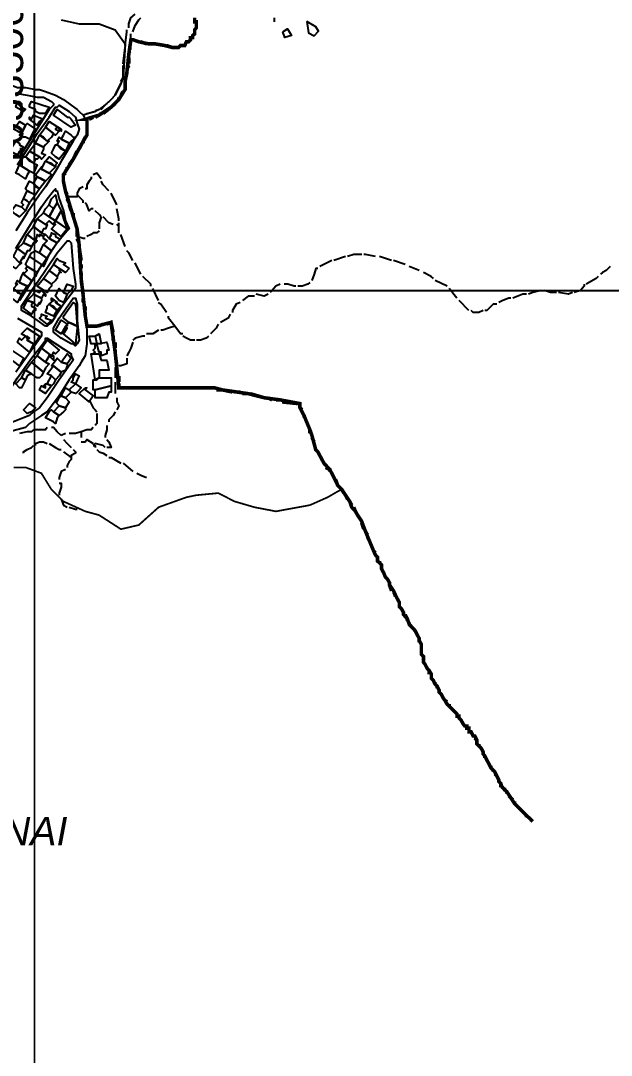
# Model space of a CAD drawing. Header units: millimetres. Extents: x -3588 to 75209, y -3737 to 38254.
# Drawn here: x 28338 to 28741, y 4636 to 5341 of the extents above; entities that cross this region are included whole.
import ezdxf

# ---------------------------------------------------------------- set-up
doc = ezdxf.new("R2010")
doc.units = ezdxf.units.MM
doc.layers.add('P', color=253, linetype='Continuous')
doc.layers.add('T', color=7, linetype='Continuous')

msp = doc.modelspace()

# ---------------------------------------------------------------- linework, layer by layer
msp.add_lwpolyline([(27993.054, 5972.044), (29582.265, 5972.044), (29582.265, 5157.048), (27993.054, 5157.048)], close=True)
at = {"color": 254}
for points in [[(28516.861, 5333.375), (28520.164, 5335.399), (28522.791, 5330.975), (28518.212, 5329.55), (28516.861, 5333.375)], [(28533.19, 5340.415), (28534.324, 5332.633), (28538.331, 5330.593), (28541.205, 5333.918), (28539.466, 5336.789), (28533.19, 5340.415)]]:
    msp.add_lwpolyline(points, dxfattribs=at)
at = {"layer": 'P'}
for points, const_width in [([(28348.83, -458.979), (28346.929, 8539.645)], 1.2), ([(28411.982, 5315.912), (28411.982, 5311.671)], 2.417), ([(28411.982, 5310.551), (28410.558, 5307.734)], 2.417), ([(28410.558, 5304.901), (28409.437, 5299.54), (28409.437, 5295.587)], 2.417), ([(28408.029, 5292.771), (28406.605, 5290.226)], 2.417), ([(28402.652, 5284.577), (28399.835, 5282.032), (28394.474, 5277.807)], 2.417), ([(28405.196, 5288.818), (28405.196, 5287.409), (28403.788, 5285.985)], 2.417), ([(28393.065, 5277.807), (28391.657, 5276.671), (28389.113, 5275.263)], 2.417), ([(28383.463, 5273.854), (28383.463, 5268.493), (28383.463, 5265.66), (28383.463, 5263.132)], 2.417), ([(28387.704, 5275.263), (28384.872, 5273.854)], 2.417), ([(28379.51, 5256.346), (28378.102, 5253.529)], 2.417), ([(28382.327, 5261.707), (28380.919, 5258.891), (28380.919, 5257.482)], 2.417), ([(28376.694, 5252.121), (28374.149, 5246.76), (28371.332, 5242.807)], 2.417), ([(28368.788, 5237.158), (28367.38, 5236.021), (28367.38, 5233.205)], 2.417), ([(28369.908, 5241.383), (28369.908, 5239.974), (28368.788, 5238.566)], 2.417), ([(28367.38, 5231.796), (28368.788, 5225.011), (28369.908, 5222.482)], 2.417), ([(28369.908, 5219.65), (28371.332, 5216.833)], 2.417), ([(28371.332, 5215.697), (28372.741, 5211.472)], 2.417), ([(28374.149, 5210.047), (28374.149, 5207.519), (28376.694, 5199.325)], 2.417), ([(28376.694, 5197.917), (28376.694, 5193.964)], 2.417), ([(28376.694, 5192.555), (28378.102, 5189.723)], 2.417), ([(28378.102, 5187.194), (28379.51, 5177.592)], 2.417), ([(28379.51, 5175.047), (28379.51, 5172.231)], 2.417), ([(28379.51, 5169.398), (28379.51, 5166.869)], 2.417), ([(28379.51, 5164.037), (28380.919, 5154.723)], 2.417), ([(28380.919, 5151.906), (28380.919, 5149.073)], 2.417), ([(28382.327, 5146.545), (28382.327, 5143.712)], 2.417), ([(28382.327, 5142.304), (28382.327, 5139.759), (28383.463, 5132.99), (28384.872, 5132.99)], 2.417), ([(28386.28, 5132.99), (28390.233, 5132.99)], 2.417), ([(28391.657, 5132.99), (28394.474, 5134.398)], 2.417), ([(28397.018, 5134.398), (28399.835, 5135.534), (28401.243, 5128.749)], 2.417), ([(28401.243, 5126.22), (28401.243, 5123.387)], 2.417), ([(28402.652, 5121.979), (28402.652, 5118.026)], 2.417), ([(28402.652, 5116.618), (28402.652, 5115.209), (28403.788, 5105.895)], 2.417), ([(28403.788, 5104.487), (28403.788, 5100.534)], 2.417), ([(28405.196, 5099.11), (28405.196, 5094.885)], 2.417), ([(28405.196, 5093.748), (28405.196, 5090.932), (28413.39, 5090.932)], 2.417), ([(28414.799, 5090.932), (28416.207, 5090.932), (28418.751, 5090.932)], 2.417), ([(28420.16, 5090.932), (28421.568, 5090.932), (28424.113, 5090.932)], 2.417), ([(28425.521, 5090.932), (28426.929, 5090.932), (28432.307, 5090.932), (28435.123, 5090.932), (28436.532, 5090.932)], 2.417), ([(28437.668, 5090.932), (28441.893, 5090.932)], 2.417), ([(28443.301, 5090.932), (28447.254, 5090.932)], 2.417), ([(28448.678, 5090.932), (28452.631, 5090.932), (28459.401, 5090.932)], 2.417), ([(28460.809, 5090.932), (28464.762, 5090.932)], 2.417), ([(28466.17, 5090.932), (28470.411, 5090.932)], 2.417), ([(28471.532, 5089.523), (28475.773, 5089.523), (28482.542, 5088.099)], 2.417), ([(28483.951, 5088.099), (28487.903, 5088.099)], 2.417), ([(28489.328, 5086.979), (28493.281, 5086.979)], 2.417), ([(28494.689, 5086.979), (28504.275, 5084.162)], 2.417), ([(28506.82, 5084.162), (28509.653, 5082.738)], 2.417), ([(28512.181, 5082.738), (28515.014, 5082.738)], 2.417), ([(28516.422, 5081.33), (28527.145, 5080.209)], 2.417), ([(28528.553, 5078.785), (28528.553, 5077.377), (28529.977, 5075.968)], 2.417), ([(28529.977, 5074.56), (28531.386, 5072.015), (28531.386, 5070.607)], 2.417), ([(28532.506, 5069.199), (28535.338, 5062.413), (28535.338, 5059.885)], 2.417), ([(28536.747, 5057.052), (28538.155, 5054.235)], 2.417), ([(28538.155, 5053.099), (28539.291, 5048.874)], 2.417), ([(28540.7, 5047.45), (28544.925, 5039.56), (28546.061, 5038.136)], 2.417), ([(28333.5, 5036.727), (28341.678, 5036.727), (28352.416, 5032.774), (28359.186, 5021.764), (28367.38, 5013.586), (28382.327, 5006.8), (28391.657, 5004.272), (28406.605, 4994.669), (28418.751, 4997.486), (28432.307, 5009.633), (28451.207, 5016.402), (28457.993, 5017.811), (28472.956, 5019.235), (28483.951, 5013.586), (28497.506, 5009.633), (28512.181, 5006.8), (28535.338, 5011.041), (28547.469, 5016.402), (28554.255, 5020.355), (28557.072, 5021.764), (28559.616, 5017.811), (28562.433, 5013.586), (28563.841, 5009.633), (28566.386, 5006.8), (28567.794, 5004.272), (28570.627, 5000.031), (28573.155, 4993.261), (28575.988, 4986.476), (28578.805, 4979.706), (28579.941, 4977.161), (28581.349, 4975.753), (28581.349, 4972.936), (28582.757, 4971.8), (28584.166, 4970.392), (28584.166, 4967.575), (28585.574, 4965.031), (28586.71, 4962.214), (28588.119, 4960.79), (28589.527, 4958.261), (28589.527, 4956.837), (28592.36, 4952.612), (28593.48, 4950.067), (28594.904, 4947.25), (28596.313, 4944.706), (28596.313, 4941.889), (28597.721, 4940.465), (28599.129, 4937.936), (28599.129, 4936.512), (28601.674, 4933.695), (28603.082, 4929.742), (28604.491, 4928.334), (28607.035, 4925.501), (28609.852, 4920.14), (28609.852, 4918.732), (28611.276, 4916.187), (28611.276, 4913.371), (28611.276, 4911.962), (28611.276, 4909.418), (28612.684, 4908.009), (28612.684, 4906.601), (28612.684, 4905.177), (28612.684, 4904.056), (28613.805, 4902.648), (28615.229, 4899.815), (28616.637, 4898.407), (28618.046, 4895.863), (28618.046, 4893.046), (28619.454, 4891.638), (28620.59, 4889.093), (28621.999, 4887.685), (28623.407, 4884.852), (28623.407, 4883.732), (28624.815, 4882.323), (28626.224, 4879.491), (28627.36, 4878.082), (28628.768, 4875.538), (28630.176, 4874.129), (28631.601, 4872.721), (28633.009, 4871.313), (28634.129, 4870.177), (28635.554, 4868.768), (28635.554, 4867.36), (28636.962, 4867.36), (28636.962, 4865.952), (28638.37, 4864.527), (28639.779, 4861.999), (28640.915, 4860.59), (28642.323, 4860.59), (28642.323, 4859.166), (28643.732, 4859.166), (28643.732, 4857.758), (28643.732, 4856.637), (28645.14, 4856.637), (28646.548, 4853.805), (28647.685, 4853.805), (28649.093, 4850.988), (28649.093, 4848.444), (28650.501, 4847.035), (28651.926, 4845.627), (28653.334, 4843.082), (28653.334, 4841.674), (28654.454, 4840.266), (28655.878, 4837.433), (28657.287, 4834.888), (28658.695, 4832.072), (28660.103, 4830.663), (28661.24, 4829.527), (28662.648, 4826.71), (28664.056, 4823.878), (28664.056, 4822.758), (28665.465, 4821.349), (28665.465, 4819.941), (28666.873, 4818.517), (28668.009, 4817.108), (28669.418, 4815.988), (28674.779, 4807.794), (28679.02, 4803.553), (28682.973, 4799.616), (28687.198, 4795.663)], 1.2), ([(28546.061, 5036.727), (28548.878, 5035.319), (28548.878, 5033.911)], 2.417), ([(28550.302, 5032.774), (28551.71, 5029.958)], 2.417), ([(28552.831, 5028.549), (28554.255, 5024.596), (28557.072, 5021.764), (28558.48, 5019.235)], 2.417), ([(28559.616, 5017.811), (28561.024, 5014.994)], 2.417), ([(28562.433, 5013.586), (28563.841, 5011.041)], 2.417), ([(28565.249, 5009.633), (28566.386, 5006.8), (28567.794, 5004.272), (28570.627, 5000.031)], 2.417), ([(28570.627, 4998.91), (28572.035, 4994.669)], 2.417), ([(28573.155, 4993.261), (28574.58, 4990.717)], 2.417), ([(28574.58, 4989.308), (28575.988, 4986.476), (28578.805, 4979.706), (28579.941, 4978.586)], 2.417), ([(28579.941, 4977.161), (28581.349, 4975.753), (28581.349, 4974.345)], 2.417), ([(28582.757, 4972.936), (28582.757, 4971.8), (28584.166, 4970.392), (28584.166, 4968.983)], 2.417), ([(28584.166, 4967.575), (28585.574, 4965.031), (28586.71, 4962.214), (28588.119, 4960.79), (28589.527, 4958.261)], 2.417), ([(28589.527, 4956.837), (28590.951, 4952.612)], 2.417), ([(28592.36, 4951.475), (28593.48, 4950.067), (28593.48, 4948.659)], 2.417), ([(28594.904, 4947.25), (28596.313, 4944.706), (28596.313, 4941.889), (28597.721, 4940.465), (28599.129, 4937.936)], 2.417), ([(28600.266, 4936.512), (28601.674, 4933.695), (28601.674, 4932.287)], 2.417), ([(28603.082, 4931.151), (28603.082, 4929.742), (28604.491, 4928.334)], 2.417), ([(28605.899, 4926.926), (28607.035, 4925.501), (28609.852, 4920.14), (28609.852, 4918.732), (28609.852, 4917.612)], 2.417), ([(28611.276, 4916.187), (28611.276, 4913.371), (28611.276, 4911.962)], 2.417), ([(28611.276, 4910.826), (28611.276, 4909.418), (28612.684, 4908.009)], 2.417), ([(28612.684, 4905.177), (28612.684, 4904.056), (28613.805, 4902.648), (28615.229, 4899.815), (28616.637, 4898.407), (28616.637, 4895.863)], 2.417), ([(28618.046, 4894.454), (28618.046, 4893.046), (28619.454, 4891.638)], 2.417), ([(28620.59, 4890.501), (28620.59, 4889.093), (28621.999, 4887.685), (28621.999, 4886.276)], 2.417), ([(28623.407, 4884.852), (28623.407, 4883.732), (28624.815, 4882.323), (28626.224, 4879.491), (28627.36, 4878.082), (28628.768, 4876.962)], 2.417), ([(28630.176, 4875.538), (28630.176, 4874.129), (28631.601, 4872.721)], 2.417), ([(28633.009, 4871.313), (28634.129, 4870.177), (28635.554, 4868.768)], 2.417), ([(28636.962, 4867.36), (28636.962, 4865.952), (28638.37, 4864.527), (28639.779, 4861.999), (28640.915, 4860.59), (28642.323, 4860.59), (28642.323, 4859.166), (28643.732, 4859.166)], 2.417), ([(28643.732, 4857.758), (28643.732, 4856.637), (28645.14, 4856.637), (28646.548, 4853.805)], 2.417), ([(28647.685, 4852.396), (28649.093, 4850.988), (28649.093, 4849.852)], 2.417), ([(28650.501, 4848.444), (28650.501, 4847.035), (28651.926, 4845.627), (28653.334, 4843.082), (28653.334, 4841.674), (28654.454, 4840.266), (28654.454, 4838.841)], 2.417), ([(28655.878, 4837.433), (28657.287, 4834.888)], 2.417), ([(28658.695, 4833.48), (28658.695, 4832.072), (28660.103, 4830.663), (28660.103, 4829.527)], 2.417), ([(28661.24, 4828.119), (28662.648, 4826.71), (28664.056, 4823.878), (28664.056, 4822.758), (28665.465, 4821.349), (28665.465, 4819.941), (28666.873, 4819.941)], 2.417), ([(28668.009, 4818.517), (28668.009, 4817.108), (28669.418, 4815.988), (28669.418, 4814.564)], 2.417), ([(28670.826, 4813.155), (28673.659, 4810.339)], 2.417), ([(28674.779, 4809.202), (28674.779, 4807.794), (28679.02, 4803.553), (28681.564, 4801.025)], 2.417), ([(28681.564, 4799.616), (28682.973, 4799.616), (28684.381, 4798.192)], 2.417), ([(28685.789, 4796.784), (28687.198, 4795.663)], 2.417)]:
    msp.add_lwpolyline(points, dxfattribs=dict(at, const_width=const_width))
at = {"layer": 'P', "color": 254}
for points, const_width in [([(28456.856, 5343.006), (28456.856, 5340.19), (28457.993, 5340.19), (28457.993, 5337.645), (28457.993, 5336.237), (28456.856, 5334.828), (28456.856, 5333.42), (28456.856, 5331.996), (28455.448, 5330.875), (28455.448, 5329.467), (28454.04, 5329.467), (28454.04, 5328.059), (28452.631, 5326.634), (28451.207, 5326.634), (28450.087, 5324.106), (28448.678, 5324.106), (28447.254, 5324.106), (28445.846, 5322.682), (28444.437, 5322.682), (28443.301, 5322.682), (28441.893, 5322.682), (28436.532, 5324.106), (28429.762, 5325.226), (28425.521, 5325.226), (28418.751, 5326.634), (28414.799, 5328.059), (28413.39, 5328.059), (28411.982, 5318.457), (28410.558, 5304.901), (28409.437, 5299.54), (28409.437, 5294.179), (28405.196, 5287.409), (28399.835, 5282.032), (28391.657, 5276.671), (28382.327, 5273.854), (28383.463, 5273.854), (28383.463, 5268.493), (28383.463, 5265.66), (28383.463, 5263.132), (28380.919, 5258.891), (28374.149, 5246.76), (28369.908, 5239.974), (28367.38, 5236.021), (28367.38, 5231.796), (28368.788, 5225.011), (28371.332, 5216.833), (28374.149, 5207.519), (28376.694, 5199.325), (28378.102, 5188.602), (28379.51, 5165.461), (28380.919, 5153.314), (28382.327, 5139.759), (28383.463, 5132.99), (28390.233, 5132.99), (28399.835, 5135.534), (28402.652, 5115.209), (28405.196, 5090.932), (28416.207, 5090.932), (28421.568, 5090.932), (28424.113, 5090.932), (28426.929, 5090.932), (28432.307, 5090.932), (28435.123, 5090.932), (28437.668, 5090.932), (28447.254, 5090.932), (28452.631, 5090.932), (28460.809, 5090.932), (28466.17, 5090.932), (28470.411, 5090.932), (28475.773, 5089.523), (28493.281, 5086.979), (28504.275, 5084.162), (28515.014, 5082.738), (28528.553, 5080.209), (28528.553, 5077.377), (28531.386, 5072.015), (28532.506, 5069.199), (28535.338, 5062.413), (28536.747, 5058.46), (28539.291, 5048.874), (28540.7, 5047.45), (28544.925, 5039.56), (28548.878, 5035.319), (28551.71, 5029.958), (28554.255, 5024.596), (28557.072, 5021.764), (28554.255, 5020.355), (28547.469, 5016.402), (28535.338, 5011.041), (28512.181, 5006.8), (28497.506, 5009.633), (28483.951, 5013.586), (28472.956, 5019.235), (28457.993, 5017.811), (28451.207, 5016.402), (28432.307, 5009.633), (28418.751, 4997.486), (28406.605, 4994.669), (28391.657, 5004.272), (28382.327, 5006.8), (28367.38, 5013.586), (28359.186, 5021.764), (28352.416, 5032.774), (28341.678, 5036.727), (28333.5, 5036.727)], 1.2), ([(28456.856, 5343.006), (28456.856, 5340.19), (28457.993, 5340.19), (28457.993, 5337.645), (28457.993, 5336.237), (28456.856, 5334.828), (28456.856, 5333.42), (28456.856, 5331.996), (28455.448, 5330.875), (28455.448, 5329.467), (28454.04, 5329.467), (28454.04, 5328.059), (28452.631, 5326.634), (28451.207, 5326.634), (28450.087, 5324.106), (28448.678, 5324.106), (28447.254, 5324.106), (28445.846, 5322.682), (28444.437, 5322.682), (28443.301, 5322.682), (28441.893, 5322.682), (28436.532, 5324.106), (28429.762, 5325.226), (28425.521, 5325.226), (28418.751, 5326.634), (28414.799, 5328.059), (28413.39, 5328.059), (28411.982, 5318.457), (28410.558, 5304.901), (28409.437, 5299.54), (28409.437, 5294.179), (28405.196, 5287.409), (28399.835, 5282.032), (28391.657, 5276.671), (28382.327, 5273.854), (28383.463, 5273.854), (28383.463, 5268.493), (28383.463, 5265.66), (28383.463, 5263.132), (28380.919, 5258.891), (28374.149, 5246.76), (28369.908, 5239.974), (28367.38, 5236.021), (28367.38, 5231.796), (28368.788, 5225.011), (28371.332, 5216.833), (28374.149, 5207.519), (28376.694, 5199.325), (28378.102, 5188.602), (28379.51, 5165.461), (28380.919, 5153.314), (28382.327, 5139.759), (28383.463, 5132.99), (28390.233, 5132.99), (28399.835, 5135.534), (28402.652, 5115.209), (28405.196, 5090.932), (28416.207, 5090.932), (28421.568, 5090.932), (28424.113, 5090.932), (28426.929, 5090.932), (28432.307, 5090.932), (28435.123, 5090.932), (28437.668, 5090.932), (28447.254, 5090.932), (28452.631, 5090.932), (28460.809, 5090.932), (28466.17, 5090.932), (28470.411, 5090.932), (28475.773, 5089.523), (28493.281, 5086.979), (28504.275, 5084.162), (28515.014, 5082.738), (28528.553, 5080.209), (28528.553, 5077.377), (28531.386, 5072.015), (28532.506, 5069.199), (28535.338, 5062.413), (28536.747, 5058.46), (28539.291, 5048.874), (28540.7, 5047.45), (28544.925, 5039.56), (28548.878, 5035.319), (28551.71, 5029.958), (28554.255, 5024.596), (28557.072, 5021.764), (28559.616, 5017.811), (28562.433, 5013.586), (28563.841, 5009.633), (28566.386, 5006.8), (28567.794, 5004.272), (28570.627, 5000.031), (28573.155, 4993.261), (28575.988, 4986.476), (28578.805, 4979.706), (28579.941, 4977.161), (28581.349, 4975.753), (28581.349, 4972.936), (28582.757, 4971.8), (28584.166, 4970.392), (28584.166, 4967.575), (28585.574, 4965.031), (28586.71, 4962.214), (28588.119, 4960.79), (28589.527, 4958.261), (28589.527, 4956.837), (28592.36, 4952.612), (28593.48, 4950.067), (28594.904, 4947.25), (28596.313, 4944.706), (28596.313, 4941.889), (28597.721, 4940.465), (28599.129, 4937.936), (28599.129, 4936.512), (28601.674, 4933.695), (28603.082, 4929.742), (28604.491, 4928.334), (28607.035, 4925.501), (28609.852, 4920.14), (28609.852, 4918.732), (28611.276, 4916.187), (28611.276, 4913.371), (28611.276, 4911.962), (28611.276, 4909.418), (28612.684, 4908.009), (28612.684, 4906.601), (28612.684, 4905.177), (28612.684, 4904.056), (28613.805, 4902.648), (28615.229, 4899.815), (28616.637, 4898.407), (28618.046, 4895.863), (28618.046, 4893.046), (28619.454, 4891.638), (28620.59, 4889.093), (28621.999, 4887.685), (28623.407, 4884.852), (28623.407, 4883.732), (28624.815, 4882.323), (28626.224, 4879.491), (28627.36, 4878.082), (28628.768, 4875.538), (28630.176, 4874.129), (28631.601, 4872.721), (28633.009, 4871.313), (28634.129, 4870.177), (28635.554, 4868.768), (28635.554, 4867.36), (28636.962, 4867.36), (28636.962, 4865.952), (28638.37, 4864.527), (28639.779, 4861.999), (28640.915, 4860.59), (28642.323, 4860.59), (28642.323, 4859.166), (28643.732, 4859.166), (28643.732, 4857.758), (28643.732, 4856.637), (28645.14, 4856.637), (28646.548, 4853.805), (28647.685, 4853.805), (28649.093, 4850.988), (28649.093, 4848.444), (28650.501, 4847.035), (28651.926, 4845.627), (28653.334, 4843.082), (28653.334, 4841.674), (28654.454, 4840.266), (28655.878, 4837.433), (28657.287, 4834.888), (28658.695, 4832.072), (28660.103, 4830.663), (28661.24, 4829.527), (28662.648, 4826.71), (28664.056, 4823.878), (28664.056, 4822.758), (28665.465, 4821.349), (28665.465, 4819.941), (28666.873, 4818.517), (28668.009, 4817.108), (28669.418, 4815.988), (28674.779, 4807.794), (28679.02, 4803.553), (28682.973, 4799.616), (28687.198, 4795.663)], 2.417), ([(28456.856, 5341.598), (28456.856, 5340.19), (28457.993, 5340.19), (28457.993, 5337.645)], 2.417), ([(28457.993, 5336.237), (28456.856, 5334.828), (28456.856, 5333.42), (28456.856, 5331.996)], 2.417), ([(28413.39, 5328.059), (28411.982, 5318.457), (28411.982, 5317.32)], 2.417), ([(28418.751, 5326.634), (28414.799, 5328.059)], 2.417), ([(28424.113, 5325.226), (28420.16, 5326.634)], 2.417), ([(28455.448, 5330.875), (28455.448, 5329.467), (28454.04, 5329.467), (28454.04, 5328.059), (28452.631, 5326.634), (28451.207, 5326.634), (28450.087, 5324.106), (28448.678, 5324.106)], 2.417), ([(28436.532, 5324.106), (28429.762, 5325.226), (28425.521, 5325.226)], 2.417), ([(28441.893, 5322.682), (28437.668, 5324.106)], 2.417), ([(28447.254, 5324.106), (28445.846, 5322.682), (28444.437, 5322.682), (28443.301, 5322.682)], 2.417)]:
    msp.add_lwpolyline(points, dxfattribs=dict(at, const_width=const_width))
for points in [[(28411.982, 5336.237), (28411.982, 5338.781), (28413.39, 5343.006), (28416.207, 5345.551)], [(28414.799, 5333.42), (28416.207, 5337.645), (28418.751, 5341.598), (28420.16, 5343.006)], [(28511.061, 5343.006), (28511.061, 5340.19)], [(28207.31, 5338.781), (28208.735, 5338.781), (28215.504, 5337.645), (28222.274, 5336.237), (28240.054, 5329.467), (28253.609, 5325.226), (28262.923, 5321.273), (28281.84, 5315.912), (28295.395, 5310.551), (28308.934, 5304.901), (28318.536, 5302.357), (28326.73, 5299.54), (28332.091, 5296.996), (28336.044, 5295.587), (28341.678, 5295.587), (28348.463, 5294.179), (28351.008, 5294.179), (28355.233, 5292.771), (28362.002, 5290.226), (28367.38, 5287.409), (28372.741, 5283.456), (28376.694, 5280.624), (28378.102, 5279.215), (28380.919, 5276.671)], [(28365.955, 5341.598), (28378.102, 5338.781), (28391.657, 5338.781), (28402.652, 5334.828), (28409.437, 5325.226), (28408.029, 5302.357), (28406.605, 5298.132), (28402.652, 5290.226), (28399.835, 5287.409), (28397.018, 5284.577), (28391.657, 5280.624), (28389.113, 5279.215), (28380.919, 5276.671)], [(28409.437, 5324.106), (28410.558, 5333.42), (28410.558, 5334.828)], [(28413.39, 5321.273), (28413.39, 5331.996)], [(28408.029, 5311.671), (28409.437, 5322.682)], [(28411.982, 5309.142), (28411.982, 5318.457), (28413.39, 5319.865)]]:
    msp.add_lwpolyline(points, dxfattribs=at)
at = {"layer": 'P'}
for points in [[(28406.605, 5299.54), (28408.029, 5302.357), (28408.029, 5310.551)], [(28409.437, 5296.996), (28409.437, 5299.54), (28410.558, 5304.901), (28410.558, 5307.734)], [(28401.243, 5288.818), (28402.652, 5290.226), (28403.788, 5292.771), (28406.605, 5298.132)], [(28403.788, 5285.985), (28405.196, 5287.409), (28409.437, 5294.179), (28409.437, 5295.587)], [(28337.453, 5285.985), (28338.861, 5284.577), (28338.861, 5282.032), (28341.678, 5280.624), (28340.269, 5279.215), (28334.908, 5282.032), (28336.044, 5285.985), (28337.453, 5285.985)], [(28336.044, 5291.346), (28342.814, 5290.226), (28349.583, 5288.818), (28353.824, 5288.818), (28359.186, 5285.985), (28360.594, 5284.577), (28360.594, 5283.456), (28357.777, 5280.624), (28337.453, 5248.168)], [(28351.008, 5277.807), (28348.463, 5279.215), (28348.463, 5280.624), (28344.222, 5282.032), (28344.222, 5283.456), (28345.63, 5285.985), (28357.777, 5282.032), (28355.233, 5277.807), (28351.008, 5277.807)], [(28393.065, 5280.624), (28395.882, 5283.456), (28399.835, 5287.409)], [(28336.044, 5242.807), (28349.583, 5264.252), (28357.777, 5275.263), (28362.002, 5282.032), (28363.139, 5282.032), (28364.547, 5283.456), (28371.332, 5279.215), (28375.557, 5275.263), (28376.694, 5271.022), (28378.102, 5267.085), (28376.694, 5263.132), (28374.149, 5258.891), (28369.908, 5252.121), (28365.955, 5245.336), (28364.547, 5242.807), (28362.002, 5238.566), (28355.233, 5227.844), (28351.008, 5222.482), (28342.814, 5210.047), (28334.908, 5197.917)], [(28369.908, 5275.263), (28371.332, 5275.263), (28372.741, 5273.854), (28375.557, 5269.901), (28372.741, 5268.493), (28360.594, 5276.671), (28363.139, 5280.624), (28369.908, 5275.263)], [(28380.919, 5276.671), (28383.463, 5277.807), (28389.113, 5279.215), (28390.233, 5280.624)], [(28394.474, 5277.807), (28399.835, 5282.032), (28402.652, 5284.577)], [(28341.678, 5269.901), (28338.861, 5264.252), (28336.044, 5265.66), (28333.5, 5267.085), (28337.453, 5272.446), (28341.678, 5269.901)], [(28351.008, 5272.446), (28349.583, 5269.901), (28344.222, 5273.854), (28344.222, 5275.263), (28345.63, 5273.854), (28347.055, 5276.671), (28353.824, 5273.854), (28351.008, 5272.446)], [(28382.327, 5273.854), (28383.463, 5273.854), (28383.463, 5268.493), (28383.463, 5265.66), (28383.463, 5263.132), (28380.919, 5258.891), (28374.149, 5246.76), (28369.908, 5239.974), (28367.38, 5236.021), (28367.38, 5231.796), (28368.788, 5225.011), (28371.332, 5216.833), (28374.149, 5207.519), (28376.694, 5199.325), (28378.102, 5188.602), (28379.51, 5165.461), (28380.919, 5153.314), (28382.327, 5139.759), (28383.463, 5130.173), (28383.463, 5120.859), (28382.327, 5112.665), (28379.51, 5108.424), (28378.102, 5105.895), (28371.332, 5096.293), (28364.547, 5085.571), (28360.594, 5080.209), (28356.369, 5074.56), (28352.416, 5072.015)], [(28365.955, 5267.085), (28365.955, 5265.66), (28363.139, 5268.493), (28362.002, 5267.085), (28364.547, 5265.66), (28362.002, 5263.132), (28360.594, 5264.252), (28355.233, 5268.493), (28357.777, 5272.446), (28365.955, 5267.085)], [(28380.919, 5276.671), (28382.327, 5273.854)], [(28382.327, 5273.854), (28391.657, 5276.671), (28393.065, 5277.807)], [(28345.63, 5263.132), (28344.222, 5260.299), (28341.678, 5261.707), (28340.269, 5261.707), (28337.453, 5263.132), (28338.861, 5264.252), (28341.678, 5269.901), (28342.814, 5271.022), (28348.463, 5267.085), (28347.055, 5265.66), (28345.63, 5263.132)], [(28353.824, 5261.707), (28351.008, 5263.132), (28355.233, 5268.493), (28360.594, 5264.252), (28359.186, 5261.707), (28356.369, 5258.891), (28353.824, 5261.707)], [(28374.149, 5261.707), (28375.557, 5261.707), (28371.332, 5257.482), (28365.955, 5260.299), (28367.38, 5263.132), (28368.788, 5265.66), (28372.741, 5263.132), (28374.149, 5261.707)], [(28337.453, 5252.121), (28336.044, 5249.577), (28330.683, 5252.121), (28334.908, 5258.891), (28337.453, 5257.482), (28337.453, 5256.346), (28340.269, 5254.938), (28337.453, 5252.121)], [(28353.824, 5254.938), (28353.824, 5253.529), (28352.416, 5250.697), (28355.233, 5249.577), (28352.416, 5246.76), (28351.008, 5248.168), (28344.222, 5252.121), (28348.463, 5257.482), (28353.824, 5254.938)], [(28356.369, 5258.891), (28357.777, 5258.891), (28355.233, 5256.346), (28353.824, 5254.938), (28348.463, 5257.482), (28351.008, 5263.132), (28356.369, 5258.891)], [(28365.955, 5253.529), (28363.139, 5256.346), (28364.547, 5258.891), (28363.139, 5258.891), (28364.547, 5261.707), (28365.955, 5260.299), (28371.332, 5257.482), (28368.788, 5252.121), (28365.955, 5253.529)], [(28344.222, 5245.336), (28341.678, 5248.168), (28344.222, 5252.121), (28351.008, 5248.168), (28349.583, 5246.76), (28348.463, 5246.76), (28347.055, 5243.927), (28344.222, 5245.336)], [(28362.002, 5248.168), (28359.186, 5250.697), (28360.594, 5253.529), (28362.002, 5256.346), (28363.139, 5256.346), (28368.788, 5252.121), (28364.547, 5246.76), (28362.002, 5248.168)], [(28337.453, 5242.807), (28340.269, 5248.168), (28341.678, 5248.168), (28347.055, 5243.927), (28349.583, 5242.807), (28347.055, 5237.158), (28344.222, 5238.566), (28337.453, 5242.807)], [(28359.186, 5243.927), (28362.002, 5241.383), (28357.777, 5237.158), (28352.416, 5239.974), (28353.824, 5242.807), (28355.233, 5245.336), (28359.186, 5243.927)], [(28362.002, 5242.807), (28362.002, 5241.383), (28355.233, 5245.336), (28357.777, 5248.168), (28363.139, 5243.927), (28362.002, 5242.807)], [(28342.814, 5236.021), (28341.678, 5233.205), (28337.453, 5236.021), (28334.908, 5237.158), (28337.453, 5242.807), (28344.222, 5238.566), (28342.814, 5236.021)], [(28352.416, 5233.205), (28349.583, 5234.613), (28348.463, 5236.021), (28352.416, 5241.383), (28352.416, 5239.974), (28357.777, 5237.158), (28359.186, 5236.021), (28355.233, 5231.796), (28352.416, 5233.205)], [(28393.065, 5233.205), (28390.233, 5237.158), (28387.704, 5236.021)], [(28345.63, 5223.603), (28342.814, 5225.011), (28341.678, 5226.435), (28344.222, 5231.796), (28347.055, 5230.372), (28351.008, 5226.435), (28348.463, 5222.482), (28345.63, 5223.603)], [(28348.463, 5227.844), (28347.055, 5230.372), (28349.583, 5234.613), (28355.233, 5231.796), (28351.008, 5226.435), (28348.463, 5227.844)], [(28386.28, 5234.613), (28386.28, 5233.205), (28384.872, 5231.796), (28383.463, 5229.252), (28383.463, 5226.435), (28382.327, 5226.435)], [(28398.427, 5225.011), (28394.474, 5229.252), (28393.065, 5231.796)], [(28334.908, 5185.786), (28345.63, 5203.278), (28352.416, 5214.288), (28356.369, 5219.65), (28360.594, 5225.011), (28362.002, 5226.435), (28362.002, 5225.011), (28363.139, 5225.011), (28364.547, 5219.65), (28367.38, 5211.472), (28368.788, 5204.686), (28371.332, 5199.325), (28369.908, 5197.917), (28363.139, 5189.723), (28349.583, 5169.398), (28342.814, 5158.675), (28337.453, 5150.498)], [(28342.814, 5218.241), (28340.269, 5219.65), (28342.814, 5225.011), (28348.463, 5222.482), (28344.222, 5216.833), (28342.814, 5218.241)], [(28359.186, 5219.65), (28362.002, 5222.482), (28363.139, 5216.833), (28360.594, 5212.88), (28357.777, 5215.697), (28359.186, 5219.65)], [(28376.694, 5222.482), (28376.694, 5221.058), (28374.149, 5221.058), (28369.908, 5221.058)], [(28380.919, 5227.844), (28378.102, 5226.435), (28376.694, 5223.603), (28376.694, 5222.482)], [(28380.919, 5216.833), (28380.919, 5218.241), (28376.694, 5222.482)], [(28403.788, 5215.697), (28399.835, 5223.603)], [(28338.861, 5214.288), (28341.678, 5211.472), (28337.453, 5207.519), (28334.908, 5208.927), (28332.091, 5211.472), (28334.908, 5215.697), (28338.861, 5214.288)], [(28342.814, 5214.288), (28341.678, 5211.472), (28338.861, 5214.288), (28340.269, 5215.697), (28338.861, 5216.833), (28340.269, 5219.65), (28344.222, 5216.833), (28342.814, 5214.288)], [(28355.233, 5212.88), (28357.777, 5215.697), (28360.594, 5212.88), (28357.777, 5207.519), (28353.824, 5210.047), (28355.233, 5212.88)], [(28364.547, 5214.288), (28365.955, 5211.472), (28362.002, 5204.686), (28357.777, 5207.519), (28360.594, 5212.88), (28363.139, 5216.833), (28364.547, 5214.288)], [(28387.704, 5212.88), (28386.28, 5212.88), (28384.872, 5211.472), (28383.463, 5215.697), (28382.327, 5216.833)], [(28357.777, 5207.519), (28362.002, 5204.686), (28360.594, 5202.158), (28357.777, 5204.686), (28355.233, 5202.158), (28349.583, 5206.11), (28353.824, 5210.047), (28357.777, 5207.519)], [(28367.38, 5206.11), (28369.908, 5199.325), (28362.002, 5204.686), (28365.955, 5211.472), (28367.38, 5206.11)], [(28393.065, 5207.519), (28391.657, 5208.927), (28389.113, 5211.472)], [(28405.196, 5204.686), (28405.196, 5206.11), (28403.788, 5212.88)], [(28352.416, 5196.508), (28355.233, 5195.372), (28353.824, 5193.964), (28351.008, 5195.372), (28351.008, 5193.964), (28349.583, 5195.372), (28348.463, 5191.147), (28342.814, 5195.372), (28347.055, 5200.733), (28352.416, 5196.508)], [(28355.233, 5202.158), (28356.369, 5202.158), (28355.233, 5199.325), (28353.824, 5199.325), (28352.416, 5196.508), (28347.055, 5200.733), (28349.583, 5206.11), (28355.233, 5202.158)], [(28369.908, 5199.325), (28365.955, 5193.964), (28359.186, 5199.325), (28362.002, 5202.158), (28360.594, 5202.158), (28362.002, 5204.686), (28369.908, 5199.325)], [(28393.065, 5207.519), (28391.657, 5203.278), (28391.657, 5199.325)], [(28401.243, 5202.158), (28398.427, 5203.278), (28394.474, 5207.519)], [(28405.196, 5200.733), (28403.788, 5202.158)], [(28405.196, 5200.733), (28405.196, 5203.278)], [(28405.196, 5196.508), (28405.196, 5200.733)], [(28348.463, 5191.147), (28349.583, 5191.147), (28348.463, 5189.723), (28347.055, 5189.723), (28345.63, 5187.194), (28340.269, 5189.723), (28342.814, 5195.372), (28348.463, 5191.147)], [(28357.777, 5192.555), (28363.139, 5189.723), (28359.186, 5184.361), (28353.824, 5188.602), (28356.369, 5191.147), (28353.824, 5192.555), (28353.824, 5193.964), (28355.233, 5195.372), (28357.777, 5192.555)], [(28364.547, 5191.147), (28363.139, 5189.723), (28357.777, 5192.555), (28359.186, 5195.372), (28359.186, 5196.508), (28362.002, 5195.372), (28362.002, 5193.964), (28364.547, 5192.555), (28364.547, 5191.147)], [(28382.327, 5192.555), (28380.919, 5192.555), (28376.694, 5193.964)], [(28391.657, 5197.917), (28390.233, 5196.508), (28387.704, 5196.508), (28386.28, 5195.372), (28383.463, 5193.964)], [(28409.437, 5187.194), (28406.605, 5195.372)], [(28345.63, 5187.194), (28344.222, 5184.361), (28342.814, 5184.361), (28341.678, 5181.833), (28336.044, 5185.786), (28340.269, 5189.723), (28345.63, 5187.194)], [(28355.233, 5132.99), (28349.583, 5136.942), (28345.63, 5139.759), (28338.861, 5143.712), (28338.861, 5145.136), (28338.861, 5146.545), (28349.583, 5162.628), (28363.139, 5182.953), (28368.788, 5189.723), (28369.908, 5191.147), (28371.332, 5191.147), (28372.741, 5189.723), (28374.149, 5172.231), (28375.557, 5161.508), (28375.557, 5160.084), (28375.557, 5158.675), (28372.741, 5154.723), (28367.38, 5147.953), (28362.002, 5139.759), (28359.186, 5135.534), (28357.777, 5134.398), (28356.369, 5132.99), (28355.233, 5132.99)], [(28357.777, 5181.833), (28356.369, 5179), (28351.008, 5182.953), (28352.416, 5185.786), (28353.824, 5188.602), (28359.186, 5184.361), (28357.777, 5181.833)], [(28337.453, 5176.184), (28338.861, 5176.184), (28337.453, 5175.047), (28334.908, 5172.231), (28329.259, 5176.184), (28333.5, 5180.409), (28337.453, 5176.184)], [(28341.678, 5181.833), (28340.269, 5179), (28340.269, 5180.409), (28337.453, 5176.184), (28333.5, 5180.409), (28336.044, 5185.786), (28341.678, 5181.833)], [(28351.008, 5172.231), (28349.583, 5169.398), (28342.814, 5173.639), (28341.678, 5175.047), (28344.222, 5180.409), (28352.416, 5175.047), (28351.008, 5172.231)], [(28345.63, 5182.953), (28348.463, 5184.361), (28351.008, 5182.953), (28356.369, 5179), (28353.824, 5173.639), (28352.416, 5175.047), (28344.222, 5180.409), (28345.63, 5182.953)], [(28414.799, 5177.592), (28411.982, 5182.953), (28410.558, 5184.361)], [(28559.616, 5180.409), (28551.71, 5177.592)], [(28570.627, 5181.833), (28565.249, 5181.833), (28561.024, 5180.409)], [(28579.941, 5180.409), (28573.155, 5181.833), (28572.035, 5181.833)], [(28590.951, 5177.592), (28582.757, 5180.409)], [(28348.463, 5166.869), (28345.63, 5164.037), (28340.269, 5168.278), (28342.814, 5170.822), (28341.678, 5172.231), (28342.814, 5173.639), (28349.583, 5169.398), (28348.463, 5166.869)], [(28364.547, 5172.231), (28364.547, 5170.822), (28365.955, 5169.398), (28364.547, 5169.398), (28363.139, 5166.869), (28357.777, 5170.822), (28360.594, 5175.047), (28364.547, 5172.231)], [(28371.332, 5172.231), (28368.788, 5169.398), (28364.547, 5172.231), (28360.594, 5175.047), (28363.139, 5179), (28364.547, 5177.592), (28368.788, 5176.184), (28367.38, 5175.047), (28371.332, 5172.231)], [(28420.16, 5168.278), (28418.751, 5170.822), (28416.207, 5176.184)], [(28550.302, 5177.592), (28544.925, 5175.047), (28542.108, 5173.639)], [(28600.266, 5175.047), (28592.36, 5177.592)], [(28609.852, 5170.822), (28603.082, 5173.639)], [(28739.994, 5173.639), (28737.177, 5170.822), (28734.633, 5169.398), (28733.224, 5168.278)], [(28344.222, 5161.508), (28342.814, 5160.084), (28337.453, 5162.628), (28338.861, 5166.869), (28340.269, 5169.398), (28340.269, 5168.278), (28345.63, 5164.037), (28344.222, 5161.508)], [(28359.186, 5160.084), (28357.777, 5158.675), (28356.369, 5155.859), (28349.583, 5160.084), (28353.824, 5165.461), (28359.186, 5161.508), (28359.186, 5160.084)], [(28363.139, 5166.869), (28363.139, 5165.461), (28362.002, 5164.037), (28359.186, 5161.508), (28353.824, 5165.461), (28357.777, 5170.822), (28363.139, 5166.869)], [(28426.929, 5160.084), (28426.929, 5161.508), (28421.568, 5166.869)], [(28540.7, 5172.231), (28539.291, 5172.231), (28538.155, 5168.278), (28536.747, 5164.037)], [(28619.454, 5165.461), (28618.046, 5166.869), (28612.684, 5169.398)], [(28731.8, 5166.869), (28730.392, 5165.461), (28723.622, 5161.508)], [(28336.044, 5155.859), (28338.861, 5154.723), (28336.044, 5149.073), (28330.683, 5153.314), (28332.091, 5155.859), (28330.683, 5157.267), (28333.5, 5158.675), (28336.044, 5155.859)], [(28337.453, 5162.628), (28342.814, 5160.084), (28338.861, 5154.723), (28333.5, 5158.675), (28336.044, 5161.508), (28334.908, 5161.508), (28336.044, 5164.037), (28337.453, 5162.628)], [(28364.547, 5150.498), (28362.002, 5153.314), (28363.139, 5155.859), (28364.547, 5158.675), (28367.38, 5155.859), (28369.908, 5154.723), (28367.38, 5149.073), (28364.547, 5150.498)], [(28372.741, 5157.267), (28369.908, 5154.723), (28367.38, 5155.859), (28369.908, 5161.508), (28374.149, 5160.084), (28372.741, 5157.267)], [(28432.307, 5150.498), (28428.354, 5158.675)], [(28515.014, 5161.508), (28512.181, 5160.084), (28509.653, 5157.267), (28508.228, 5155.859)], [(28525.736, 5160.084), (28524.6, 5160.084), (28520.375, 5161.508), (28517.83, 5161.508)], [(28535.338, 5162.628), (28533.93, 5161.508), (28529.977, 5160.084), (28527.145, 5160.084)], [(28628.768, 5160.084), (28620.59, 5164.037)], [(28635.554, 5151.906), (28630.176, 5158.675)], [(28722.214, 5161.508), (28722.214, 5160.084), (28719.669, 5157.267), (28715.428, 5155.859)], [(28352.416, 5151.906), (28352.416, 5150.498), (28351.008, 5147.953), (28351.008, 5149.073), (28349.583, 5146.545), (28347.055, 5149.073), (28342.814, 5150.498), (28347.055, 5154.723), (28352.416, 5151.906)], [(28349.583, 5153.314), (28347.055, 5154.723), (28348.463, 5157.267), (28351.008, 5155.859), (28352.416, 5157.267), (28355.233, 5154.723), (28355.233, 5153.314), (28353.824, 5154.723), (28352.416, 5151.906), (28349.583, 5153.314)], [(28364.547, 5145.136), (28363.139, 5143.712), (28357.777, 5147.953), (28360.594, 5150.498), (28359.186, 5150.498), (28359.186, 5151.906), (28363.139, 5149.073), (28362.002, 5149.073), (28365.955, 5146.545), (28364.547, 5145.136)], [(28374.149, 5120.859), (28372.741, 5120.859), (28365.955, 5124.812), (28360.594, 5128.749), (28360.594, 5130.173), (28360.594, 5131.581), (28364.547, 5138.351), (28374.149, 5151.906), (28375.557, 5151.906), (28376.694, 5147.953), (28376.694, 5136.942), (28378.102, 5123.387), (28376.694, 5120.859), (28375.557, 5119.434), (28374.149, 5120.859)], [(28497.506, 5153.314), (28493.281, 5153.314), (28489.328, 5150.498)], [(28506.82, 5154.723), (28504.275, 5153.314), (28498.642, 5154.723)], [(28672.25, 5151.906), (28670.826, 5151.906), (28666.873, 5150.498), (28664.056, 5149.073)], [(28682.973, 5154.723), (28680.428, 5154.723), (28673.659, 5151.906)], [(28692.575, 5157.267), (28687.198, 5155.859), (28684.381, 5154.723)], [(28703.297, 5155.859), (28699.345, 5155.859), (28695.104, 5157.267)], [(28714.308, 5155.859), (28711.475, 5154.723), (28704.706, 5155.859)], [(28345.63, 5147.953), (28345.63, 5146.545), (28348.463, 5145.136), (28348.463, 5143.712), (28347.055, 5143.712), (28345.63, 5141.183), (28340.269, 5145.136), (28342.814, 5150.498), (28347.055, 5149.073), (28345.63, 5147.953)], [(28360.594, 5146.545), (28363.139, 5143.712), (28360.594, 5139.759), (28355.233, 5142.304), (28356.369, 5145.136), (28356.369, 5146.545), (28357.777, 5147.953), (28360.594, 5146.545)], [(28374.149, 5134.398), (28371.332, 5135.534), (28367.38, 5138.351), (28367.38, 5139.759), (28374.149, 5149.073), (28375.557, 5147.953), (28376.694, 5132.99), (28374.149, 5134.398)], [(28437.668, 5142.304), (28433.715, 5147.953), (28432.307, 5149.073)], [(28487.903, 5149.073), (28485.087, 5147.953), (28482.542, 5143.712), (28482.542, 5142.304)], [(28643.732, 5143.712), (28636.962, 5150.498)], [(28662.648, 5147.953), (28660.103, 5147.953), (28655.878, 5143.712), (28654.454, 5143.712)], [(28336.044, 5138.351), (28352.416, 5128.749), (28352.416, 5127.628), (28352.416, 5126.22), (28345.63, 5116.618), (28334.908, 5101.654)], [(28357.777, 5135.534), (28356.369, 5134.398), (28351.008, 5138.351), (28352.416, 5139.759), (28352.416, 5141.183), (28356.369, 5139.759), (28355.233, 5138.351), (28359.186, 5136.942), (28357.777, 5135.534)], [(28443.301, 5132.99), (28439.076, 5138.351), (28439.076, 5139.759)], [(28481.134, 5141.183), (28479.726, 5138.351), (28474.364, 5135.534)], [(28653.334, 5143.712), (28650.501, 5142.304), (28646.548, 5142.304), (28645.14, 5143.712)], [(28349.583, 5123.387), (28347.055, 5120.859), (28342.814, 5123.387), (28344.222, 5124.812), (28342.814, 5126.22), (28342.814, 5124.812), (28341.678, 5126.22), (28338.861, 5127.628), (28342.814, 5131.581), (28351.008, 5126.22), (28349.583, 5123.387)], [(28369.908, 5132.99), (28368.788, 5132.99), (28365.955, 5127.628), (28362.002, 5130.173), (28365.955, 5136.942), (28369.908, 5134.398), (28369.908, 5132.99)], [(28376.694, 5132.99), (28376.694, 5131.581), (28375.557, 5120.859), (28372.741, 5123.387), (28367.38, 5127.628), (28369.908, 5131.581), (28368.788, 5132.99), (28369.908, 5134.398), (28371.332, 5135.534), (28376.694, 5132.99)], [(28443.301, 5132.99), (28439.076, 5131.581), (28435.123, 5130.173), (28433.715, 5130.173)], [(28448.678, 5127.628), (28447.254, 5127.628), (28443.301, 5132.99)], [(28472.956, 5134.398), (28471.532, 5131.581), (28467.579, 5127.628)], [(28344.222, 5072.015), (28340.269, 5070.607), (28333.5, 5067.774), (28326.73, 5066.654), (28317.128, 5063.837), (28315.72, 5062.413), (28314.583, 5063.837), (28314.583, 5065.246), (28318.536, 5070.607), (28328.138, 5085.571), (28336.044, 5097.701), (28345.63, 5111.256), (28351.008, 5118.026), (28355.233, 5123.387), (28355.233, 5124.812), (28356.369, 5124.812), (28372.741, 5114.073), (28372.741, 5112.665), (28374.149, 5109.848), (28364.547, 5096.293), (28356.369, 5084.162), (28351.008, 5077.377), (28347.055, 5074.56), (28344.222, 5072.015)], [(28342.814, 5124.812), (28342.814, 5123.387), (28347.055, 5120.859), (28344.222, 5115.209), (28336.044, 5121.979), (28337.453, 5124.812), (28338.861, 5123.387), (28341.678, 5126.22), (28342.814, 5124.812)], [(28363.139, 5115.209), (28362.002, 5114.073), (28360.594, 5115.209), (28359.186, 5112.665), (28352.416, 5118.026), (28356.369, 5123.387), (28364.547, 5116.618), (28363.139, 5115.209)], [(28387.704, 5126.22), (28389.113, 5126.22), (28390.233, 5120.859), (28386.28, 5120.859), (28384.872, 5126.22), (28387.704, 5126.22)], [(28389.113, 5126.22), (28391.657, 5127.628), (28393.065, 5120.859), (28390.233, 5120.859)], [(28422.976, 5126.22), (28421.568, 5126.22), (28416.207, 5124.812), (28414.799, 5123.387)], [(28432.307, 5130.173), (28428.354, 5127.628), (28424.113, 5127.628)], [(28456.856, 5123.387), (28454.04, 5123.387), (28451.207, 5124.812), (28448.678, 5126.22)], [(28466.17, 5126.22), (28464.762, 5124.812), (28460.809, 5123.387), (28457.993, 5123.387)], [(28338.861, 5108.424), (28337.453, 5105.895), (28330.683, 5111.256), (28332.091, 5112.665), (28330.683, 5114.073), (28332.091, 5116.618), (28340.269, 5111.256), (28338.861, 5108.424)], [(28359.186, 5112.665), (28360.594, 5112.665), (28360.594, 5109.848), (28357.777, 5112.665), (28355.233, 5108.424), (28349.583, 5112.665), (28352.416, 5118.026), (28359.186, 5112.665)], [(28387.704, 5114.073), (28389.113, 5115.209), (28387.704, 5116.618), (28389.113, 5118.026), (28389.113, 5120.859)], [(28397.018, 5115.209), (28397.018, 5114.073), (28393.065, 5112.665), (28393.065, 5115.209), (28391.657, 5115.209), (28390.233, 5120.859), (28397.018, 5121.979), (28398.427, 5116.618), (28397.018, 5116.618), (28397.018, 5115.209)], [(28414.799, 5121.979), (28413.39, 5118.026), (28411.982, 5115.209), (28410.558, 5112.665)], [(28355.233, 5104.487), (28353.824, 5101.654), (28345.63, 5108.424), (28349.583, 5112.665), (28355.233, 5108.424), (28357.777, 5107.304), (28355.233, 5104.487)], [(28368.788, 5103.063), (28365.955, 5101.654), (28360.594, 5105.895), (28359.186, 5105.895), (28363.139, 5111.256), (28365.955, 5108.424), (28369.908, 5107.304), (28369.908, 5105.895), (28368.788, 5103.063)], [(28371.332, 5112.665), (28372.741, 5111.256), (28369.908, 5107.304), (28365.955, 5108.424), (28369.908, 5114.073), (28371.332, 5112.665)], [(28389.113, 5114.073), (28391.657, 5114.073), (28393.065, 5109.848), (28397.018, 5109.848), (28398.427, 5103.063), (28391.657, 5103.063), (28391.657, 5097.701), (28389.113, 5096.293), (28386.28, 5114.073), (28389.113, 5114.073)], [(28410.558, 5111.256), (28410.558, 5107.304), (28406.605, 5105.895), (28405.196, 5105.895)], [(28342.814, 5099.11), (28341.678, 5096.293), (28338.861, 5097.701), (28341.678, 5103.063), (28345.63, 5100.534), (28342.814, 5099.11)], [(28352.416, 5099.11), (28351.008, 5097.701), (28349.583, 5097.701), (28345.63, 5100.534), (28341.678, 5103.063), (28345.63, 5108.424), (28353.824, 5101.654), (28352.416, 5099.11)], [(28364.547, 5099.11), (28362.002, 5096.293), (28359.186, 5099.11), (28356.369, 5100.534), (28360.594, 5105.895), (28365.955, 5101.654), (28364.547, 5099.11)], [(28403.788, 5104.487), (28402.652, 5104.487), (28402.652, 5099.11), (28402.652, 5097.701)], [(28341.678, 5096.293), (28338.861, 5090.932), (28337.453, 5090.932), (28334.908, 5093.748), (28338.861, 5097.701), (28341.678, 5096.293)], [(28360.594, 5093.748), (28359.186, 5092.34), (28356.369, 5093.748), (28359.186, 5099.11), (28362.002, 5096.293), (28360.594, 5093.748)], [(28376.694, 5096.293), (28375.557, 5093.748), (28372.741, 5094.885), (28374.149, 5096.293), (28374.149, 5097.701), (28375.557, 5100.534), (28378.102, 5099.11), (28376.694, 5096.293)], [(28390.233, 5096.293), (28391.657, 5097.701), (28398.427, 5097.701), (28399.835, 5097.701), (28399.835, 5092.34), (28389.113, 5089.523), (28387.704, 5089.523), (28387.704, 5096.293), (28389.113, 5096.293), (28390.233, 5096.293)], [(28356.369, 5093.748), (28359.186, 5092.34), (28355.233, 5086.979), (28351.008, 5089.523), (28352.416, 5092.34), (28355.233, 5090.932), (28355.233, 5092.34), (28353.824, 5092.34), (28355.233, 5093.748), (28356.369, 5093.748)], [(28371.332, 5089.523), (28372.741, 5088.099), (28368.788, 5084.162), (28365.955, 5085.571), (28368.788, 5090.932), (28371.332, 5089.523)], [(28376.694, 5088.099), (28375.557, 5086.979), (28372.741, 5088.099), (28371.332, 5089.523), (28375.557, 5093.748), (28379.51, 5090.932), (28376.694, 5088.099)], [(28382.327, 5090.932), (28383.463, 5090.932), (28382.327, 5089.523), (28387.704, 5085.571), (28384.872, 5081.33), (28378.102, 5086.979), (28382.327, 5090.932)], [(28394.474, 5090.932), (28399.835, 5092.34), (28399.835, 5088.099), (28398.427, 5088.099), (28397.018, 5084.162), (28389.113, 5084.162), (28389.113, 5089.523), (28394.474, 5090.932)], [(28402.652, 5094.885), (28402.652, 5086.979)], [(28368.788, 5084.162), (28371.332, 5081.33), (28368.788, 5077.377), (28364.547, 5078.785), (28362.002, 5081.33), (28363.139, 5081.33), (28364.547, 5084.162), (28365.955, 5085.571), (28368.788, 5084.162)], [(28384.872, 5082.738), (28387.704, 5077.377), (28389.113, 5075.968), (28390.233, 5074.56)], [(28403.788, 5084.162), (28403.788, 5081.33), (28405.196, 5078.785), (28403.788, 5075.968)], [(28345.63, 5074.56), (28342.814, 5073.424), (28340.269, 5075.968), (28344.222, 5080.209), (28348.463, 5077.377), (28345.63, 5074.56)], [(28360.594, 5074.56), (28364.547, 5072.015), (28363.139, 5070.607), (28362.002, 5066.654), (28360.594, 5067.774), (28355.233, 5070.607), (28357.777, 5074.56), (28359.186, 5075.968), (28360.594, 5074.56)], [(28367.38, 5074.56), (28364.547, 5072.015), (28360.594, 5074.56), (28364.547, 5078.785), (28368.788, 5077.377), (28368.788, 5075.968), (28367.38, 5074.56)], [(28402.652, 5074.56), (28401.243, 5072.015), (28398.427, 5069.199), (28398.427, 5067.774)], [(28352.416, 5072.015), (28344.222, 5066.654), (28341.678, 5063.837), (28330.683, 5061.005), (28315.72, 5057.052), (28304.981, 5054.235), (28296.803, 5053.099), (28291.442, 5053.099), (28281.84, 5050.282), (28271.117, 5048.874), (28256.154, 5044.921), (28246.84, 5043.513), (28226.515, 5042.088), (28218.321, 5040.68), (28210.143, 5038.136), (28195.18, 5031.366), (28181.624, 5026.005)], [(28390.233, 5073.424), (28390.233, 5072.015), (28390.233, 5069.199), (28390.233, 5066.654), (28389.113, 5065.246)], [(28347.055, 5062.413), (28345.63, 5061.005), (28342.814, 5061.005), (28337.453, 5059.885)], [(28356.369, 5063.837), (28355.233, 5062.413), (28353.824, 5062.413), (28351.008, 5062.413), (28348.463, 5062.413)], [(28365.955, 5058.46), (28363.139, 5061.005), (28360.594, 5063.837), (28359.186, 5063.837)], [(28368.788, 5059.885), (28365.955, 5058.46)], [(28379.51, 5061.005), (28375.557, 5059.885), (28371.332, 5059.885)], [(28387.704, 5063.837), (28386.28, 5062.413), (28383.463, 5062.413), (28379.51, 5061.005)], [(28379.51, 5061.005), (28379.51, 5057.052)], [(28397.018, 5065.246), (28397.018, 5062.413), (28395.882, 5058.46), (28395.882, 5057.052)], [(28348.463, 5051.691), (28348.463, 5053.099), (28351.008, 5054.235), (28353.824, 5054.235), (28356.369, 5053.099)], [(28357.777, 5053.099), (28362.002, 5050.282), (28364.547, 5048.874), (28365.955, 5048.874)], [(28367.38, 5055.644), (28369.908, 5053.099), (28372.741, 5050.282)], [(28379.51, 5054.235), (28382.327, 5054.235), (28383.463, 5055.644), (28387.704, 5053.099)], [(28395.882, 5050.282), (28394.474, 5051.691), (28389.113, 5053.099), (28387.704, 5051.691)], [(28397.018, 5055.644), (28398.427, 5054.235), (28399.835, 5050.282), (28397.018, 5050.282)], [(28340.269, 5046.329), (28340.269, 5047.45), (28342.814, 5048.874), (28345.63, 5050.282), (28347.055, 5051.691)], [(28367.38, 5047.45), (28372.741, 5043.513)], [(28374.149, 5048.874), (28375.557, 5047.45), (28375.557, 5046.329), (28372.741, 5044.921), (28372.741, 5043.513)], [(28387.704, 5051.691), (28389.113, 5051.691), (28389.113, 5050.282)], [(28390.233, 5048.874), (28391.657, 5047.45), (28394.474, 5046.329), (28397.018, 5044.921)], [(28372.741, 5043.513), (28372.741, 5042.088), (28371.332, 5040.68), (28369.908, 5038.136), (28369.908, 5036.727)], [(28398.427, 5043.513), (28399.835, 5043.513), (28406.605, 5039.56)], [(28408.029, 5039.56), (28414.799, 5033.911)], [(28368.788, 5035.319), (28365.955, 5033.911), (28364.547, 5029.958), (28364.547, 5028.549)], [(28417.343, 5032.774), (28420.16, 5031.366), (28424.113, 5029.958)], [(28364.547, 5026.005), (28365.955, 5026.005), (28365.955, 5023.188), (28364.547, 5019.235), (28364.547, 5017.811)], [(28364.547, 5016.402), (28365.955, 5014.994), (28367.38, 5011.041), (28369.908, 5009.633)], [(28371.332, 5009.633), (28375.557, 5008.225), (28376.694, 5008.225)]]:
    msp.add_lwpolyline(points, dxfattribs=at)

# ---------------------------------------------------------------- texts
at = {"layer": 'T', "insert": (28319.165, 5239.785), "char_height": 20.80483, "attachment_point": 1, "rotation": 90}
msp.add_mtext('{\\fArial|b0|i0|c0|p18;1053500}', dxfattribs=at)
at = {"layer": 'T', "insert": (28300.084, 4798.528), "char_height": 19.20446, "attachment_point": 1}
msp.add_mtext('{\\fArial|b0|i1|c0|p18;SINAI}', dxfattribs=at)

doc.saveas('drawing.dxf')
